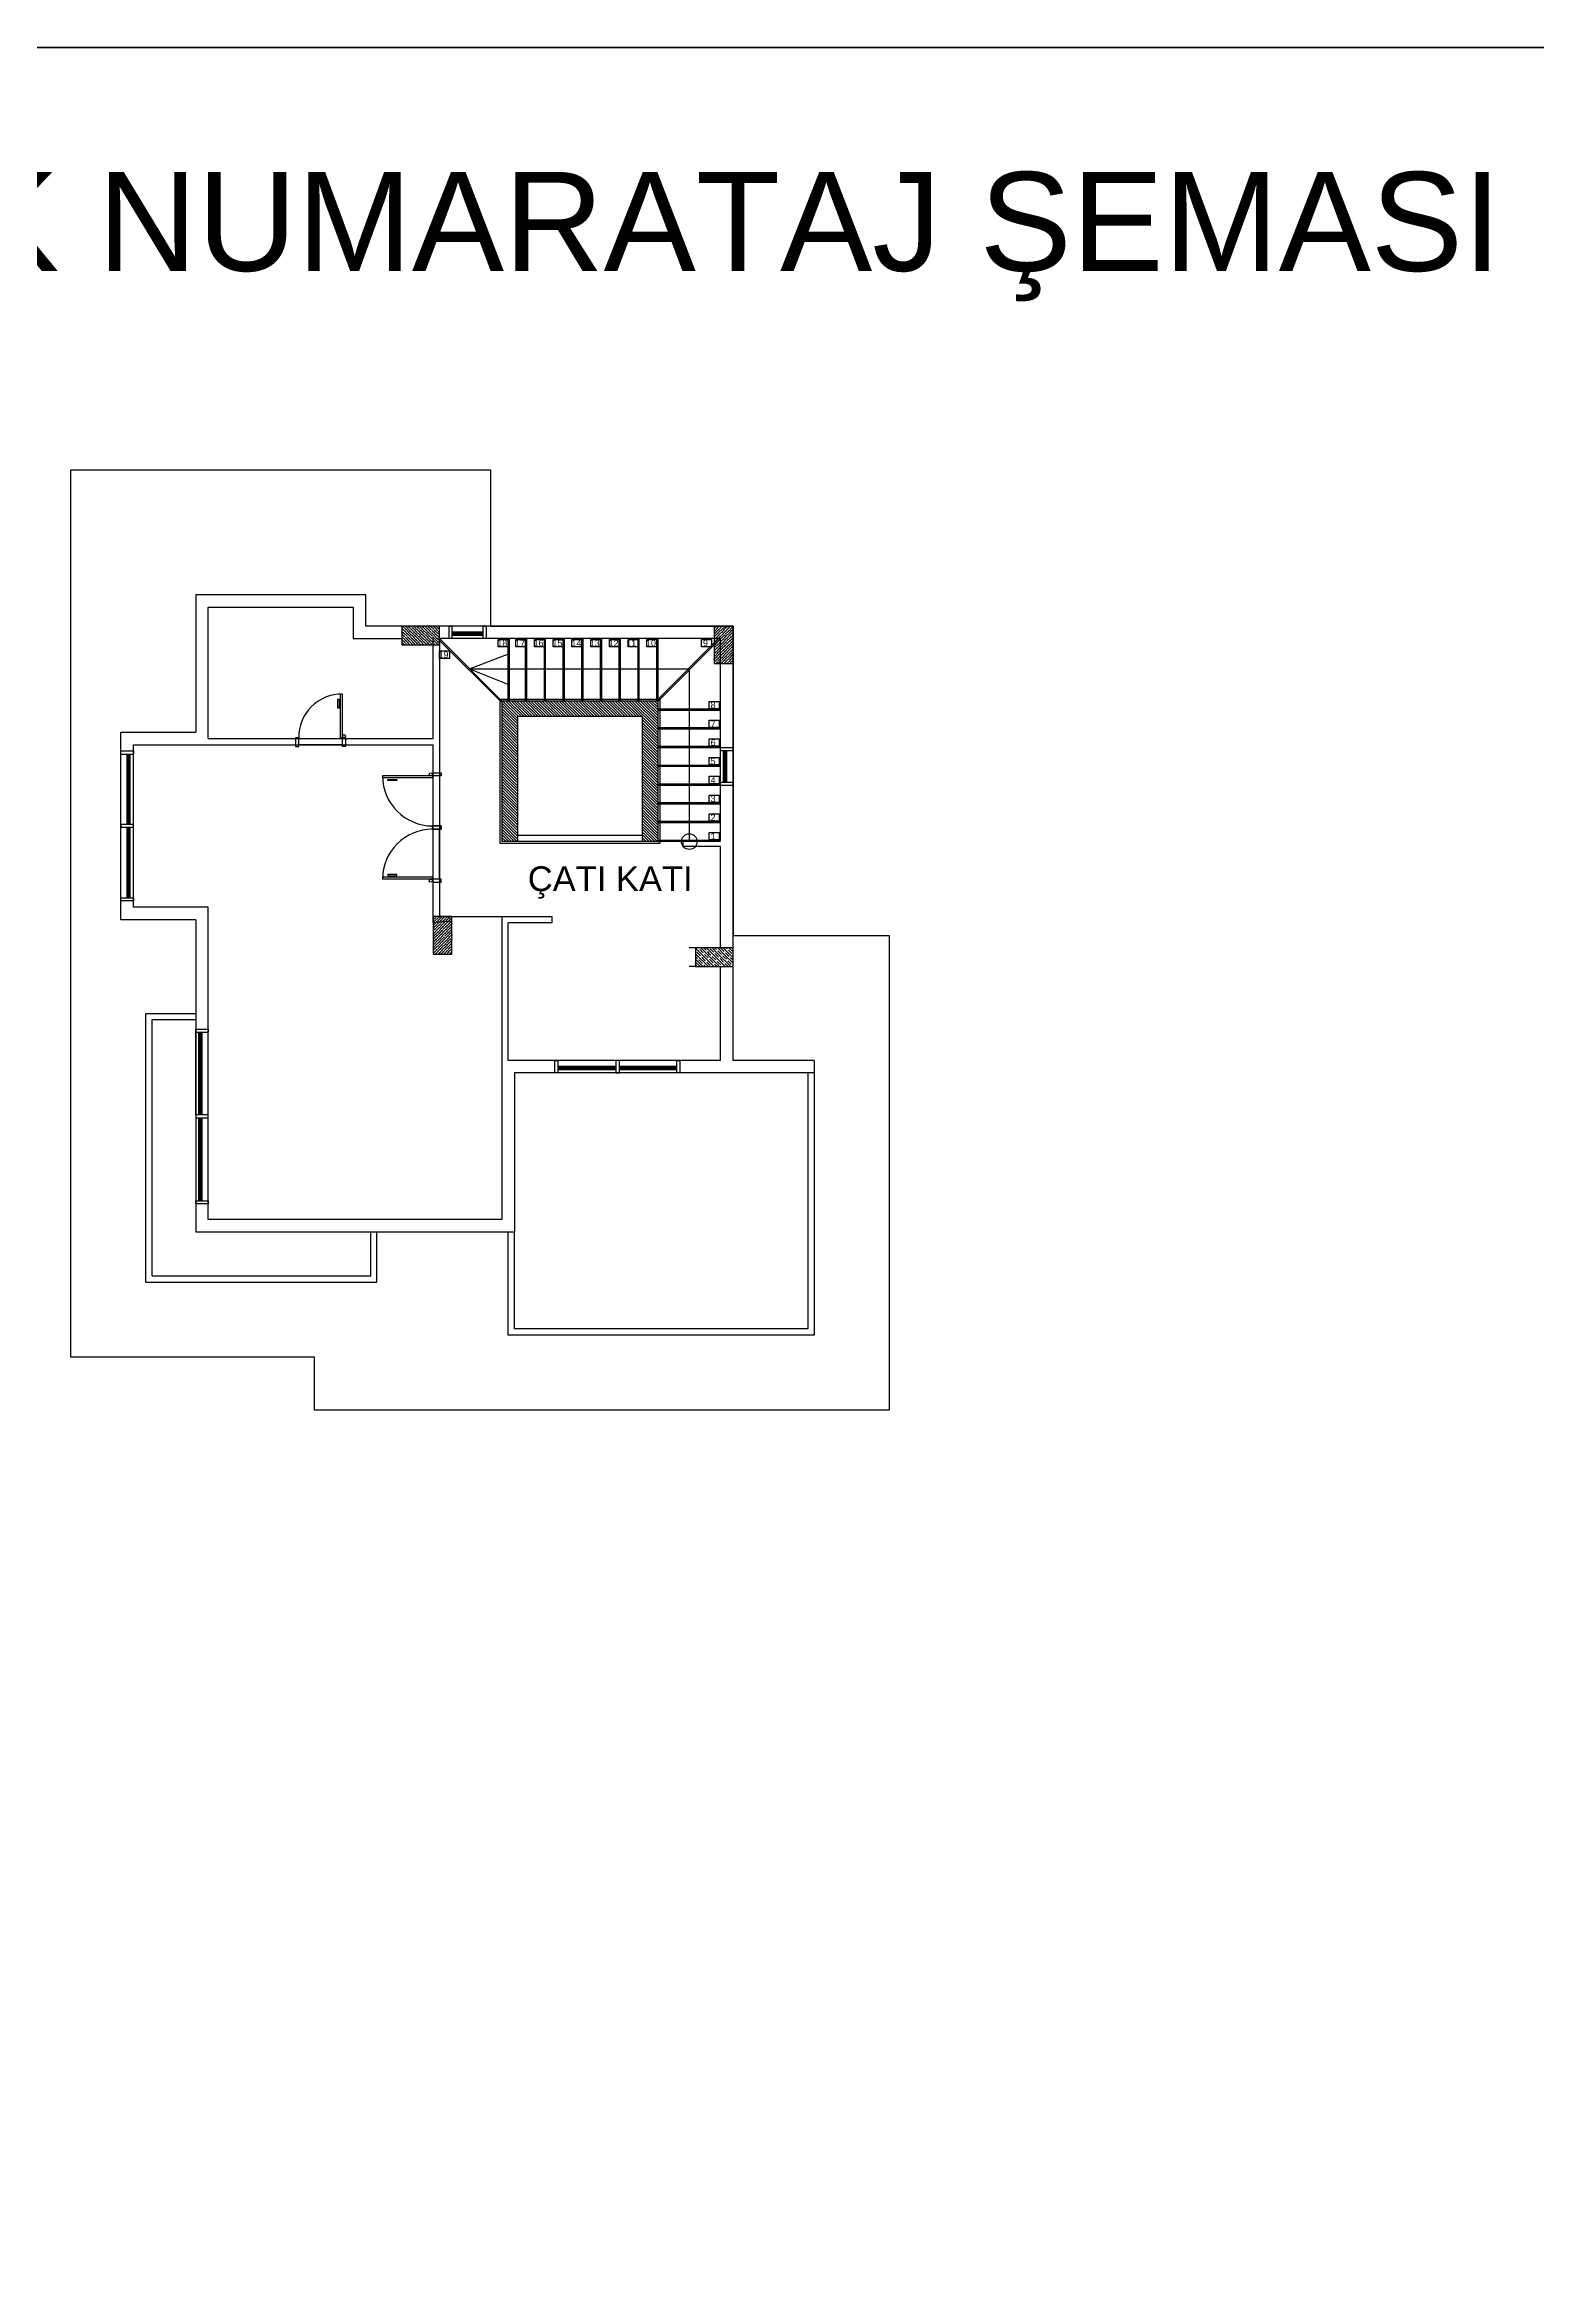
# Model space of a CAD drawing. Header units: millimetres. Extents: x 708 to 46452, y -4963 to 3960.
# Drawn here: x 6759 to 7356, y 3065 to 3959 of the extents above; entities that cross this region are included whole.
import ezdxf

# ---------------------------------------------------------------- set-up
doc = ezdxf.new("R2010")
doc.units = ezdxf.units.MM
doc.layers.add('görünüş1', color=251, linetype='Continuous', lineweight=35)
doc.layers.add('YAZI', color=40, linetype='Continuous', lineweight=25)
doc.styles.add('mimari altlik$0$194_PTB_WET_B1$0$Standard', font='arial.ttf')
doc.styles.get("Standard").update_dxf_attribs({"font": 'arial.ttf'})

msp = doc.modelspace()

# ---------------------------------------------------------------- hatches: boundary and pattern name
h = msp.add_hatch()
h.set_pattern_fill('ANSI36', color=256, scale=0.25, angle=90)
h.set_pattern_definition([(135, (7592.69005, 3581.7489), (-1.5434815, 0.4209495), [1.984375, -0.396875, 0, -0.396875])])
h.paths.add_polyline_path([(6917.082, 3719.097), (6917.082, 3726.597), (6902.082, 3726.597), (6902.082, 3719.097)])
h = msp.add_hatch()
h.set_pattern_fill('ANSI36', color=256, scale=0.25)
h.set_pattern_definition([(45, (6562.2342, 2950.9891), (0.4209495, 1.5434815), [1.984375, -0.396875, 0, -0.396875])])
h.paths.add_polyline_path([(7034.582, 3726.597), (7027.082, 3726.597), (7027.082, 3711.597), (7034.582, 3711.597)])
h = msp.add_hatch()
h.set_pattern_fill('ANSI36', color=256, scale=0.25, angle=180)
h.set_pattern_definition([(225, (6956.9302, 4370.95475), (-0.4209495, -1.5434815), [1.984375, -0.396875, 0, -0.396875])])
h.paths.add_polyline_path([(6914.582, 3595.347), (6922.082, 3595.347), (6922.082, 3610.347), (6914.582, 3610.347)])

# ---------------------------------------------------------------- linework, layer by layer
for p, q in [((6769.582, 3434.097), (6769.582, 3789.097)), ((6769.582, 3789.097), (6937.582, 3789.097)), ((6769.582, 3434.097), (6769.582, 3789.097)), ((6769.582, 3789.097), (6937.582, 3789.097)), ((6937.582, 3789.097), (6937.582, 3726.597)), ((6937.582, 3789.097), (6937.582, 3726.597)), ((6887.582, 3739.097), (6819.582, 3739.097)), ((6819.582, 3739.097), (6819.582, 3684.097)), ((6887.582, 3726.597), (6887.582, 3739.097)), ((6824.582, 3681.597), (6824.582, 3734.097)), ((6824.582, 3734.097), (6882.582, 3734.097)), ((6882.582, 3734.097), (6882.582, 3721.597)), ((6882.582, 3721.597), (6902.082, 3721.597)), ((6914.582, 3726.597), (6887.582, 3726.597)), ((7034.582, 3726.597), (6914.582, 3726.597)), ((6914.582, 3681.597), (6914.582, 3721.597)), ((7029.582, 3721.597), (6917.082, 3721.597)), ((6917.082, 3721.597), (6917.082, 3610.347)), ((6920.832, 3726.597), (6920.832, 3721.597)), ((6920.832, 3726.597), (6922.082, 3726.597)), ((6922.082, 3721.597), (6920.832, 3721.597)), ((6934.582, 3726.597), (6922.082, 3726.597)), ((6922.082, 3726.597), (6922.082, 3721.597)), ((6934.582, 3724.097), (6922.082, 3724.097)), ((6934.582, 3723.597), (6922.082, 3723.597)), ((6934.582, 3723.347), (6922.082, 3723.347)), ((6934.582, 3722.847), (6922.082, 3722.847)), ((6934.582, 3721.597), (6934.582, 3726.597)), ((6934.582, 3726.597), (6935.832, 3726.597)), ((6935.832, 3721.597), (6934.582, 3721.597)), ((6935.832, 3726.597), (6935.832, 3721.597)), ((7034.582, 3726.597), (6937.582, 3726.597)), ((6937.582, 3726.597), (7034.582, 3726.597)), ((7029.582, 3640.847), (7029.582, 3721.597)), ((7034.582, 3552.799), (7034.582, 3726.597)), ((7034.582, 3602.799), (7034.582, 3726.597)), ((7034.582, 3726.597), (7034.582, 3602.799)), ((6929.162, 3709.517), (7017.082, 3709.517)), ((7017.082, 3709.517), (7017.082, 3640.347)), ((6876.489, 3693.695, 0), (6876.489, 3697.283, 0)), ((6876.489, 3697.283, 0), (6876.935, 3697.283, 0)), ((6876.935, 3693.695, 0), (6876.489, 3693.695, 0)), ((6876.935, 3697.283, 0), (6876.935, 3693.695, 0)), ((6877.534, 3681.847, 0), (6877.534, 3699.333, 0)), ((6878.284, 3681.847, 0), (6878.284, 3699.347, 0)), ((6941.332, 3639.597), (6941.332, 3697.347)), ((6941.332, 3697.347), (7005.332, 3697.347)), ((7004.582, 3696.597), (6942.082, 3696.597)), ((6942.082, 3696.597), (6942.082, 3640.347)), ((6948.332, 3689.645), (6942.082, 3695.895)), ((6948.332, 3688.522), (6942.082, 3694.772)), ((6948.332, 3687.4), (6942.082, 3693.65)), ((6948.753, 3690.347), (6942.503, 3696.597)), ((6949.875, 3690.347), (6943.625, 3696.597)), ((6950.998, 3690.347), (6944.748, 3696.597)), ((6952.12, 3690.347), (6945.87, 3696.597)), ((6953.243, 3690.347), (6946.993, 3696.597)), ((6954.365, 3690.347), (6948.115, 3696.597)), ((6955.488, 3690.347), (6949.238, 3696.597)), ((6956.61, 3690.347), (6950.36, 3696.597)), ((6957.733, 3690.347), (6951.483, 3696.597)), ((6958.856, 3690.347), (6952.606, 3696.597)), ((6959.978, 3690.347), (6953.728, 3696.597)), ((6961.101, 3690.347), (6954.851, 3696.597)), ((6962.223, 3690.347), (6955.973, 3696.597)), ((6963.346, 3690.347), (6957.096, 3696.597)), ((6964.468, 3690.347), (6958.218, 3696.597)), ((6965.591, 3690.347), (6959.341, 3696.597)), ((6966.713, 3690.347), (6960.463, 3696.597)), ((6967.836, 3690.347), (6961.586, 3696.597)), ((6968.958, 3690.347), (6962.708, 3696.597)), ((6970.081, 3690.347), (6963.831, 3696.597)), ((6971.203, 3690.347), (6964.953, 3696.597)), ((6972.326, 3690.347), (6966.076, 3696.597)), ((6973.448, 3690.347), (6967.198, 3696.597)), ((6974.571, 3690.347), (6968.321, 3696.597)), ((6975.694, 3690.347), (6969.444, 3696.597)), ((6976.816, 3690.347), (6970.566, 3696.597)), ((6977.939, 3690.347), (6971.689, 3696.597)), ((6979.061, 3690.347), (6972.811, 3696.597)), ((6980.184, 3690.347), (6973.934, 3696.597)), ((6981.306, 3690.347), (6975.056, 3696.597)), ((6982.429, 3690.347), (6976.179, 3696.597)), ((6983.551, 3690.347), (6977.301, 3696.597)), ((6984.674, 3690.347), (6978.424, 3696.597)), ((6985.796, 3690.347), (6979.546, 3696.597)), ((6986.919, 3690.347), (6980.669, 3696.597)), ((6988.041, 3690.347), (6981.791, 3696.597)), ((6989.164, 3690.347), (6982.914, 3696.597)), ((6990.286, 3690.347), (6984.036, 3696.597)), ((6991.409, 3690.347), (6985.159, 3696.597)), ((6992.531, 3690.347), (6986.281, 3696.597)), ((6993.654, 3690.347), (6987.404, 3696.597)), ((6994.777, 3690.347), (6988.527, 3696.597)), ((6995.899, 3690.347), (6989.649, 3696.597)), ((6997.022, 3690.347), (6990.772, 3696.597)), ((6998.144, 3690.347), (6991.894, 3696.597)), ((7004.582, 3685.031), (6993.017, 3696.597)), ((7004.582, 3686.154), (6994.139, 3696.597)), ((7004.582, 3687.276), (6995.262, 3696.597)), ((7004.582, 3688.399), (6996.384, 3696.597)), ((7004.582, 3689.522), (6997.507, 3696.597)), ((7004.582, 3690.644), (6998.629, 3696.597)), ((7004.582, 3691.767), (6999.752, 3696.597)), ((7004.582, 3692.889), (7000.874, 3696.597)), ((7004.582, 3694.012), (7001.997, 3696.597)), ((7004.582, 3695.134), (7003.119, 3696.597)), ((7004.582, 3696.257), (7004.242, 3696.597)), ((7004.582, 3640.347), (7004.582, 3696.597)), ((7029.582, 3693.347), (7004.582, 3693.347)), ((7005.332, 3697.347), (7005.332, 3639.597)), ((6948.332, 3686.277), (6942.082, 3692.527)), ((6948.332, 3685.155), (6942.082, 3691.405)), ((6948.332, 3684.032), (6942.082, 3690.282)), ((6948.332, 3682.91), (6942.082, 3689.16)), ((6948.332, 3681.787), (6942.082, 3688.037)), ((6948.332, 3680.665), (6942.082, 3686.915)), ((6948.332, 3679.542), (6942.082, 3685.792)), ((6948.332, 3678.42), (6942.082, 3684.67)), ((6998.332, 3690.347), (6948.332, 3690.347)), ((6948.332, 3690.347), (6948.332, 3640.347)), ((6998.332, 3640.347), (6998.332, 3690.347)), ((7004.582, 3683.909), (6998.332, 3690.159)), ((7004.582, 3682.786), (6998.332, 3689.036)), ((7004.582, 3681.664), (6998.332, 3687.914)), ((7004.582, 3680.541), (6998.332, 3686.791)), ((7004.582, 3679.419), (6998.332, 3685.669)), ((7004.582, 3678.296), (6998.332, 3684.546)), ((7029.582, 3692.847), (7004.582, 3692.847)), ((7029.582, 3685.847), (7004.582, 3685.847)), ((7029.582, 3685.347), (7004.582, 3685.347)), ((6789.582, 3609.097), (6789.582, 3684.097)), ((6789.582, 3684.097), (6819.582, 3684.097)), ((6789.582, 3647.222), (6789.582, 3676.597)), ((6789.582, 3676.597), (6794.582, 3676.597)), ((6789.582, 3675.347), (6794.582, 3675.347)), ((6792.082, 3647.222), (6792.082, 3675.347)), ((6792.582, 3647.222), (6792.582, 3675.347)), ((6792.832, 3647.222), (6792.832, 3675.347)), ((6793.332, 3647.222), (6793.332, 3675.347)), ((6794.582, 3614.097), (6794.582, 3679.097)), ((6794.582, 3679.097), (6914.582, 3679.097)), ((6794.582, 3676.597), (6794.582, 3675.347)), ((6824.582, 3681.597), (6914.582, 3681.597)), ((6859.534, 3681.847, 0), (6859.534, 3678.347)), ((6860.784, 3681.847, 0), (6859.534, 3681.847, 0)), ((6859.534, 3678.347), (6860.784, 3678.347)), ((6860.784, 3678.347), (6860.784, 3681.847, 0)), ((6878.284, 3679.097), (6860.784, 3679.097)), ((6878.284, 3681.847, 0), (6877.534, 3681.847, 0)), ((6878.284, 3678.347), (6878.284, 3681.847, 0)), ((6878.284, 3681.847, 0), (6879.534, 3681.847, 0)), ((6879.534, 3678.347), (6878.284, 3678.347)), ((6879.534, 3681.847, 0), (6879.534, 3678.347)), ((6914.582, 3607.847), (6914.582, 3679.097)), ((6948.332, 3677.297), (6942.082, 3683.547)), ((6948.332, 3676.175), (6942.082, 3682.425)), ((6948.332, 3675.052), (6942.082, 3681.302)), ((6948.332, 3673.929), (6942.082, 3680.179)), ((6948.332, 3672.807), (6942.082, 3679.057)), ((6948.332, 3671.684), (6942.082, 3677.934)), ((6948.332, 3670.562), (6942.082, 3676.812)), ((6948.332, 3669.439), (6942.082, 3675.689)), ((7004.582, 3677.174), (6998.332, 3683.424)), ((7004.582, 3676.051), (6998.332, 3682.301)), ((7004.582, 3674.929), (6998.332, 3681.179)), ((7004.582, 3673.806), (6998.332, 3680.056)), ((7004.582, 3672.684), (6998.332, 3678.934)), ((7004.582, 3671.561), (6998.332, 3677.811)), ((7004.582, 3670.438), (6998.332, 3676.688)), ((7004.582, 3669.316), (6998.332, 3675.566)), ((7029.582, 3678.347), (7004.582, 3678.347)), ((7029.582, 3677.847), (7004.582, 3677.847)), ((7029.582, 3676.597), (7029.582, 3677.847)), ((7034.582, 3677.847), (7029.582, 3677.847)), ((7034.582, 3676.597), (7029.582, 3676.597)), ((7030.832, 3664.097), (7030.832, 3676.597)), ((7031.332, 3664.097), (7031.332, 3676.597)), ((7031.582, 3664.097), (7031.582, 3676.597)), ((7032.082, 3664.097), (7032.082, 3676.597)), ((7034.582, 3677.847), (7034.582, 3676.597)), ((7034.582, 3664.097), (7034.582, 3676.597)), ((6914.332, 3666.597, 0), (6894.332, 3666.597, 0)), ((6914.332, 3667.847, 0), (6917.832, 3667.847)), ((6914.332, 3666.597, 0), (6914.332, 3667.847, 0)), ((6917.832, 3666.597), (6914.332, 3666.597, 0)), ((6914.332, 3666.597, 0), (6914.332, 3665.847, 0)), ((6917.082, 3666.597), (6917.082, 3646.597)), ((6917.832, 3667.847), (6917.832, 3666.597)), ((6948.332, 3668.317), (6942.082, 3674.567)), ((6948.332, 3667.194), (6942.082, 3673.444)), ((6948.332, 3666.072), (6942.082, 3672.322)), ((6948.332, 3664.949), (6942.082, 3671.199)), ((6948.332, 3663.827), (6942.082, 3670.077)), ((6948.332, 3662.704), (6942.082, 3668.954)), ((6948.332, 3661.582), (6942.082, 3667.832)), ((6948.332, 3660.459), (6942.082, 3666.709)), ((7004.582, 3668.193), (6998.332, 3674.443)), ((7004.582, 3667.071), (6998.332, 3673.321)), ((7004.582, 3665.948), (6998.332, 3672.198)), ((7004.582, 3664.826), (6998.332, 3671.076)), ((7004.582, 3663.703), (6998.332, 3669.953)), ((7004.582, 3662.581), (6998.332, 3668.831)), ((7004.582, 3661.458), (6998.332, 3667.708)), ((7004.582, 3660.336), (6998.332, 3666.586)), ((7029.582, 3670.847), (7004.582, 3670.847)), ((7029.582, 3670.347), (7004.582, 3670.347)), ((6914.332, 3665.847, 0), (6894.346, 3665.847, 0)), ((6896.396, 3665.247, 0), (6899.985, 3665.247, 0)), ((6896.396, 3664.802, 0), (6896.396, 3665.247, 0)), ((6899.985, 3664.802, 0), (6896.396, 3664.802, 0)), ((6899.985, 3665.247, 0), (6899.985, 3664.802, 0)), ((6948.332, 3659.337), (6942.082, 3665.587)), ((6948.332, 3658.214), (6942.082, 3664.464)), ((6948.332, 3657.091), (6942.082, 3663.341)), ((6948.332, 3655.969), (6942.082, 3662.219)), ((6948.332, 3654.846), (6942.082, 3661.096)), ((6948.332, 3653.724), (6942.082, 3659.974)), ((6948.332, 3652.601), (6942.082, 3658.851)), ((6948.332, 3651.479), (6942.082, 3657.729)), ((7004.582, 3659.213), (6998.332, 3665.463)), ((7004.582, 3658.091), (6998.332, 3664.341)), ((7004.582, 3656.968), (6998.332, 3663.218)), ((7004.582, 3655.846), (6998.332, 3662.096)), ((7004.582, 3654.723), (6998.332, 3660.973)), ((7004.582, 3653.6), (6998.332, 3659.85)), ((7004.582, 3652.478), (6998.332, 3658.728)), ((7004.582, 3651.355), (6998.332, 3657.605)), ((7029.582, 3663.347), (7004.582, 3663.347)), ((7029.582, 3662.847), (7004.582, 3662.847)), ((7029.582, 3662.847), (7029.582, 3664.097)), ((7029.582, 3664.097), (7034.582, 3664.097)), ((7034.582, 3662.847), (7029.582, 3662.847)), ((7034.582, 3664.097), (7034.582, 3662.847)), ((6948.332, 3650.356), (6942.082, 3656.606)), ((6948.332, 3649.234), (6942.082, 3655.484)), ((6948.332, 3648.111), (6942.082, 3654.361)), ((6948.332, 3646.989), (6942.082, 3653.239)), ((6948.332, 3645.866), (6942.082, 3652.116)), ((6948.332, 3644.744), (6942.082, 3650.994)), ((6948.332, 3643.621), (6942.082, 3649.871)), ((6948.332, 3642.499), (6942.082, 3648.749)), ((7004.582, 3650.233), (6998.332, 3656.483)), ((7004.582, 3649.11), (6998.332, 3655.36)), ((7004.582, 3647.988), (6998.332, 3654.238)), ((7004.582, 3646.865), (6998.332, 3653.115)), ((7004.582, 3645.743), (6998.332, 3651.993)), ((7004.582, 3644.62), (6998.332, 3650.87)), ((7004.582, 3643.498), (6998.332, 3649.748)), ((7004.582, 3642.375), (6998.332, 3648.625)), ((7029.582, 3655.847), (7004.582, 3655.847)), ((7029.582, 3655.347), (7004.582, 3655.347)), ((7029.582, 3648.347), (7004.582, 3648.347)), ((6794.582, 3647.222), (6789.582, 3647.222)), ((6789.582, 3647.222), (6789.582, 3645.972)), ((6794.582, 3645.972), (6789.582, 3645.972)), ((6792.082, 3617.847), (6792.082, 3645.972)), ((6792.582, 3617.847), (6792.582, 3645.972)), ((6792.832, 3617.847), (6792.832, 3645.972)), ((6793.332, 3617.847), (6793.332, 3645.972)), ((6794.582, 3617.847), (6794.582, 3647.222)), ((6917.832, 3646.597), (6914.332, 3646.597, 0)), ((6914.332, 3646.597, 0), (6914.332, 3645.347, 0)), ((6914.332, 3646.597, 0), (6917.832, 3646.597)), ((6914.332, 3645.347, 0), (6914.332, 3646.597, 0)), ((6914.332, 3645.347, 0), (6917.832, 3645.347)), ((6917.832, 3645.347), (6914.332, 3645.347, 0)), ((6917.082, 3625.347), (6917.082, 3645.347)), ((6917.832, 3645.347), (6917.832, 3646.597)), ((6917.832, 3646.597), (6917.832, 3645.347)), ((7005.332, 3639.597), (6941.332, 3639.597)), ((6948.332, 3641.376), (6942.082, 3647.626)), ((6948.239, 3640.347), (6942.082, 3646.503)), ((6947.116, 3640.347), (6942.082, 3645.381)), ((6945.994, 3640.347), (6942.082, 3644.258)), ((6944.871, 3640.347), (6942.082, 3643.136)), ((6943.749, 3640.347), (6942.082, 3642.013)), ((6942.626, 3640.347), (6942.082, 3640.891)), ((6948.332, 3640.347), (6942.082, 3640.347)), ((6998.332, 3642.847), (6948.332, 3642.847)), ((6998.332, 3640.347), (6948.332, 3640.347)), ((7004.582, 3641.253), (6998.332, 3647.503)), ((7004.365, 3640.347), (6998.332, 3646.38)), ((7003.243, 3640.347), (6998.332, 3645.258)), ((7002.12, 3640.347), (6998.332, 3644.135)), ((7000.998, 3640.347), (6998.332, 3643.013)), ((6999.875, 3640.347), (6998.332, 3641.89)), ((6998.753, 3640.347), (6998.332, 3640.767)), ((7004.582, 3640.347), (6998.332, 3640.347)), ((7029.582, 3647.847), (7004.582, 3647.847)), ((7029.582, 3640.847), (7004.582, 3640.847)), ((7029.582, 3640.347), (7004.582, 3640.347)), ((7014.582, 3638.347), (7014.582, 3640.847)), ((7014.582, 3640.847), (7029.582, 3640.847)), ((7029.582, 3638.347), (7014.582, 3638.347)), ((7029.582, 3597.847), (7029.582, 3638.347)), ((6914.332, 3625.347, 0), (6894.332, 3625.347, 0)), ((6914.332, 3626.097, 0), (6894.346, 3626.097, 0)), ((6899.985, 3627.142, 0), (6896.396, 3627.142, 0)), ((6896.396, 3627.142, 0), (6896.396, 3626.696, 0)), ((6896.396, 3626.696, 0), (6899.985, 3626.696, 0)), ((6899.985, 3626.696, 0), (6899.985, 3627.142, 0)), ((6914.332, 3625.347, 0), (6914.332, 3626.097, 0)), ((6917.832, 3625.347), (6914.332, 3625.347, 0)), ((6914.332, 3625.347, 0), (6914.332, 3624.097, 0)), ((6914.332, 3624.097, 0), (6917.832, 3624.097)), ((6917.832, 3624.097), (6917.832, 3625.347)), ((6789.582, 3616.597), (6789.582, 3617.847)), ((6789.582, 3617.847), (6794.582, 3617.847)), ((6794.582, 3616.597), (6789.582, 3616.597)), ((6794.582, 3617.847), (6794.582, 3616.597)), ((6824.582, 3614.097), (6794.582, 3614.097)), ((6824.582, 3489.097), (6824.582, 3614.097)), ((6819.582, 3609.097), (6789.582, 3609.097)), ((6819.582, 3609.097), (6819.582, 3484.097)), ((6922.082, 3608.529), (6914.582, 3607.847)), ((6917.082, 3610.347), (6922.082, 3610.347)), ((6922.082, 3610.347), (6962.082, 3610.347)), ((6942.082, 3610.347), (6942.082, 3552.799)), ((6944.582, 3552.799), (6944.582, 3607.847)), ((6962.082, 3607.847), (6944.582, 3607.847)), ((6962.082, 3610.347), (6962.082, 3607.847)), ((7019.582, 3597.847), (7017.082, 3597.847)), ((7034.582, 3597.847), (7019.582, 3597.847)), ((7019.582, 3597.847), (7019.582, 3590.347)), ((7021.966, 3595.347), (7019.582, 3597.73)), ((7019.72, 3595.347), (7019.582, 3595.485)), ((7024.72, 3590.347), (7019.72, 3595.347)), ((7019.847, 3596.343), (7019.847, 3596.343)), ((7020.843, 3595.347), (7020.128, 3596.062)), ((7020.689, 3597.746), (7020.588, 3597.847)), ((7021.531, 3594.659), (7020.843, 3595.347)), ((7020.969, 3597.466), (7020.969, 3597.466)), ((7022.653, 3595.782), (7021.25, 3597.185)), ((7024.211, 3595.347), (7021.711, 3597.847)), ((7026.966, 3590.347), (7021.966, 3595.347)), ((7023.776, 3596.904), (7022.833, 3597.847)), ((7022.934, 3595.501), (7022.934, 3595.501)), ((7024.618, 3593.817), (7023.214, 3595.221)), ((7026.456, 3595.347), (7023.956, 3597.847)), ((7024.056, 3596.624), (7024.056, 3596.624)), ((7029.211, 3590.347), (7024.211, 3595.347)), ((7025.333, 3595.347), (7024.337, 3596.343)), ((7025.179, 3597.746), (7025.179, 3597.746)), ((7025.74, 3594.94), (7025.333, 3595.347)), ((7026.863, 3596.062), (7025.46, 3597.466)), ((7028.701, 3595.347), (7026.201, 3597.847)), ((7031.456, 3590.347), (7026.456, 3595.347)), ((7027.143, 3595.782), (7027.143, 3595.782)), ((7027.985, 3597.185), (7027.323, 3597.847)), ((7027.578, 3595.347), (7027.424, 3595.501)), ((7028.827, 3594.098), (7027.578, 3595.347)), ((7028.266, 3596.904), (7028.266, 3596.904)), ((7030.946, 3595.347), (7028.446, 3597.847)), ((7029.823, 3595.347), (7028.547, 3596.624)), ((7033.701, 3590.347), (7028.701, 3595.347)), ((7031.072, 3596.343), (7029.669, 3597.746)), ((7029.95, 3595.221), (7029.823, 3595.347)), ((7030.23, 3594.94), (7030.23, 3594.94)), ((7033.191, 3595.347), (7030.691, 3597.847)), ((7034.582, 3591.711), (7030.946, 3595.347)), ((7031.353, 3596.062), (7031.353, 3596.062)), ((7032.068, 3595.347), (7031.633, 3595.782)), ((7032.195, 3597.466), (7031.813, 3597.847)), ((7033.037, 3594.379), (7032.068, 3595.347)), ((7032.475, 3597.185), (7032.475, 3597.185)), ((7034.159, 3595.501), (7032.756, 3596.904)), ((7034.582, 3596.201), (7032.936, 3597.847)), ((7034.582, 3593.956), (7033.191, 3595.347)), ((7034.582, 3597.323), (7034.058, 3597.847)), ((7034.44, 3595.221), (7034.44, 3595.221)), ((7034.582, 3602.799), (7097.082, 3602.799)), ((7034.582, 3602.799), (7097.082, 3602.799)), ((7034.582, 3590.347), (7034.582, 3597.847)), ((7097.082, 3602.799), (7097.082, 3412.847)), ((7097.082, 3602.799), (7097.082, 3412.847)), ((7019.582, 3590.347), (7017.082, 3590.347)), ((7020.408, 3593.537), (7019.582, 3594.363)), ((7022.475, 3590.347), (7019.582, 3593.24)), ((7020.23, 3590.347), (7019.582, 3590.995)), ((7019.582, 3590.347), (7034.582, 3590.347)), ((7021.25, 3590.45), (7019.847, 3591.853)), ((7020.689, 3593.256), (7020.689, 3593.256)), ((7022.373, 3591.572), (7020.969, 3592.975)), ((7021.811, 3594.379), (7021.811, 3594.379)), ((7023.495, 3592.695), (7022.092, 3594.098)), ((7022.653, 3591.292), (7022.653, 3591.292)), ((7023.598, 3590.347), (7022.934, 3591.011)), ((7023.776, 3592.414), (7023.776, 3592.414)), ((7025.46, 3590.73), (7024.056, 3592.134)), ((7024.898, 3593.537), (7024.898, 3593.537)), ((7026.582, 3591.853), (7025.179, 3593.256)), ((7025.74, 3590.45), (7025.74, 3590.45)), ((7026.021, 3594.659), (7026.021, 3594.659)), ((7027.705, 3592.975), (7026.301, 3594.379)), ((7026.863, 3591.572), (7026.863, 3591.572)), ((7028.088, 3590.347), (7027.143, 3591.292)), ((7027.985, 3592.695), (7027.985, 3592.695)), ((7029.669, 3591.011), (7028.266, 3592.414)), ((7029.108, 3593.817), (7029.108, 3593.817)), ((7030.792, 3592.134), (7029.388, 3593.537)), ((7029.582, 3552.799), (7029.582, 3590.347)), ((7029.95, 3590.73), (7029.95, 3590.73)), ((7030.333, 3590.347), (7030.23, 3590.45)), ((7031.914, 3593.256), (7030.511, 3594.659)), ((7031.072, 3591.853), (7031.072, 3591.853)), ((7032.578, 3590.347), (7031.353, 3591.572)), ((7032.195, 3592.975), (7032.195, 3592.975)), ((7033.879, 3591.292), (7032.475, 3592.695)), ((7033.317, 3594.098), (7033.317, 3594.098)), ((7034.582, 3592.833), (7033.598, 3593.817)), ((7034.159, 3591.011), (7034.159, 3591.011)), ((7034.582, 3590.588), (7034.44, 3590.73)), ((6799.582, 3464.097), (6799.582, 3571.597)), ((6799.582, 3571.597), (6819.582, 3571.597)), ((6802.082, 3569.097), (6819.582, 3569.097)), ((6802.082, 3466.597), (6802.082, 3569.097)), ((6819.582, 3530.972), (6819.582, 3565.347)), ((6819.582, 3565.347), (6824.582, 3565.347)), ((6819.582, 3564.097), (6824.582, 3564.097)), ((6820.832, 3530.972), (6820.832, 3564.097)), ((6821.332, 3530.972), (6821.332, 3564.097)), ((6821.582, 3530.972), (6821.582, 3564.097)), ((6822.082, 3530.972), (6822.082, 3564.097)), ((6824.582, 3565.347), (6824.582, 3564.097)), ((6942.082, 3552.799), (6942.082, 3489.097)), ((7029.582, 3552.799), (6944.582, 3552.799)), ((6963.332, 3552.799), (6964.582, 3552.799)), ((6963.332, 3547.799), (6963.332, 3552.799)), ((6964.582, 3547.799), (6964.582, 3552.799)), ((6987.707, 3550.299), (6964.582, 3550.299)), ((7012.082, 3552.799), (6987.707, 3552.799)), ((6987.707, 3552.799), (6987.707, 3547.799)), ((6988.957, 3552.799), (6988.957, 3547.799)), ((7012.082, 3550.299), (6988.957, 3550.299)), ((7012.082, 3547.799), (7012.082, 3552.799)), ((7012.082, 3552.799), (7013.332, 3552.799)), ((7013.332, 3552.799), (7013.332, 3547.799)), ((7067.082, 3552.799), (7034.582, 3552.799)), ((7067.082, 3552.799), (7067.082, 3547.799)), ((7067.082, 3547.799), (6947.082, 3547.799)), ((6947.082, 3547.799), (6947.082, 3484.097)), ((6987.707, 3547.799), (6963.332, 3547.799)), ((6987.707, 3549.799), (6964.582, 3549.799)), ((6987.707, 3549.549), (6964.582, 3549.549)), ((6987.707, 3549.049), (6964.582, 3549.049)), ((6987.707, 3547.799), (6988.957, 3547.799)), ((7012.082, 3549.799), (6988.957, 3549.799)), ((7012.082, 3549.549), (6988.957, 3549.549)), ((7012.082, 3549.049), (6988.957, 3549.049)), ((7013.332, 3547.799), (7012.082, 3547.799)), ((7064.582, 3547.799), (7064.582, 3445.347)), ((7067.082, 3547.799), (7067.082, 3442.847)), ((7067.082, 3547.799), (7067.082, 3442.847)), ((6824.582, 3530.972), (6819.582, 3530.972)), ((6819.582, 3530.972), (6819.582, 3529.722)), ((6824.582, 3529.722), (6819.582, 3529.722)), ((6820.832, 3496.597), (6820.832, 3529.722)), ((6821.332, 3496.597), (6821.332, 3529.722)), ((6821.582, 3496.597), (6821.582, 3529.722)), ((6822.082, 3496.597), (6822.082, 3529.722)), ((6824.582, 3496.597), (6824.582, 3530.972)), ((6819.582, 3495.347), (6819.582, 3496.597)), ((6819.582, 3496.597), (6824.582, 3496.597)), ((6824.582, 3496.597), (6824.582, 3495.347)), ((6824.582, 3495.347), (6819.582, 3495.347)), ((6942.082, 3489.097), (6824.582, 3489.097)), ((6947.082, 3484.097), (6819.582, 3484.097)), ((6889.582, 3466.597), (6889.582, 3484.097)), ((6892.082, 3464.097), (6892.082, 3484.097)), ((6944.582, 3442.847), (6944.582, 3484.097)), ((6944.582, 3442.847), (6944.582, 3484.097)), ((6945.832, 3480.347), (6945.832, 3480.347)), ((6947.082, 3445.347), (6947.082, 3484.097)), ((6799.582, 3464.097), (6892.082, 3464.097)), ((6802.082, 3466.597), (6889.582, 3466.597)), ((7067.082, 3442.847), (6944.582, 3442.847)), ((7067.082, 3442.847), (6944.582, 3442.847)), ((7064.582, 3445.347), (6947.082, 3445.347)), ((6867.082, 3434.097), (6769.582, 3434.097)), ((6867.082, 3434.097), (6769.582, 3434.097)), ((6867.082, 3412.847), (6867.082, 3434.097)), ((6867.082, 3412.847), (6867.082, 3434.097)), ((7097.082, 3412.847), (6867.082, 3412.847)), ((7097.082, 3412.847), (6867.082, 3412.847))]:
    msp.add_line(p, q)
for points in [[(6917.082, 3719.097), (6917.082, 3726.597), (6902.082, 3726.597), (6902.082, 3719.097), (6917.082, 3719.097)], [(6941.729, 3696.243), (6916.729, 3721.243)], [(6942.082, 3696.597), (6917.082, 3721.597)], [(6944.582, 3696.597), (6944.582, 3721.597)], [(6945.082, 3696.597), (6945.082, 3721.597)], [(6951.582, 3696.597), (6951.582, 3721.597)], [(6952.082, 3696.597), (6952.082, 3721.597)], [(6959.082, 3696.597), (6959.082, 3721.597)], [(6959.582, 3696.597), (6959.582, 3721.597)], [(6966.582, 3696.597), (6966.582, 3721.597)], [(6967.082, 3696.597), (6967.082, 3721.597)], [(6974.082, 3696.597), (6974.082, 3721.597)], [(6974.582, 3696.597), (6974.582, 3721.597)], [(6981.582, 3696.597), (6981.582, 3721.597)], [(6982.082, 3696.597), (6982.082, 3721.597)], [(6989.082, 3696.597), (6989.082, 3721.597)], [(6989.582, 3696.597), (6989.582, 3721.597)], [(6996.582, 3696.597), (6996.582, 3721.597)], [(6997.082, 3696.597), (6997.082, 3721.597)], [(7004.082, 3696.597), (7004.082, 3721.597)], [(7004.229, 3696.95), (7029.229, 3721.95)], [(7004.582, 3696.597), (7004.582, 3721.597)], [(7004.582, 3696.597), (7029.582, 3721.597)], [(7034.582, 3726.597), (7027.082, 3726.597), (7027.082, 3711.597), (7034.582, 3711.597), (7034.582, 3726.597)], [(6929.162, 3709.517), (6945.082, 3715.557)], [(6929.162, 3709.517), (6945.082, 3703.057)], [(6914.582, 3595.347), (6922.082, 3595.347), (6922.082, 3610.347), (6914.582, 3610.347), (6914.582, 3595.347)]]:
    msp.add_lwpolyline(points)
for points in [[(6944.582, 3718.279), (6940.617, 3718.279), (6940.617, 3721.24), (6944.582, 3721.24)], [(6951.582, 3718.279), (6947.617, 3718.279), (6947.617, 3721.24), (6951.582, 3721.24)], [(6959.082, 3718.279), (6955.117, 3718.279), (6955.117, 3721.24), (6959.082, 3721.24)], [(6966.582, 3718.279), (6962.617, 3718.279), (6962.617, 3721.24), (6966.582, 3721.24)], [(6974.082, 3718.279), (6970.117, 3718.279), (6970.117, 3721.24), (6974.082, 3721.24)], [(6981.582, 3718.279), (6977.617, 3718.279), (6977.617, 3721.24), (6981.582, 3721.24)], [(6989.082, 3718.279), (6985.117, 3718.279), (6985.117, 3721.24), (6989.082, 3721.24)], [(6996.582, 3718.279), (6992.617, 3718.279), (6992.617, 3721.24), (6996.582, 3721.24)], [(7004.082, 3718.279), (7000.117, 3718.279), (7000.117, 3721.24), (7004.082, 3721.24)], [(7025.949, 3718.279), (7021.984, 3718.279), (7021.984, 3721.24), (7025.949, 3721.24)], [(6921.144, 3713.655), (6917.179, 3713.655), (6917.179, 3716.616), (6921.144, 3716.616)], [(7029.016, 3693.499), (7025.051, 3693.499), (7025.051, 3696.459), (7029.016, 3696.459)], [(7029.016, 3685.999), (7025.051, 3685.999), (7025.051, 3688.959), (7029.016, 3688.959)], [(7029.016, 3678.499), (7025.051, 3678.499), (7025.051, 3681.459), (7029.016, 3681.459)], [(7029.016, 3670.999), (7025.051, 3670.999), (7025.051, 3673.959), (7029.016, 3673.959)], [(7029.016, 3663.499), (7025.051, 3663.499), (7025.051, 3666.459), (7029.016, 3666.459)], [(7029.016, 3655.999), (7025.051, 3655.999), (7025.051, 3658.959), (7029.016, 3658.959)], [(7029.016, 3648.499), (7025.051, 3648.499), (7025.051, 3651.459), (7029.016, 3651.459)], [(7029.016, 3640.999), (7025.051, 3640.999), (7025.051, 3643.959), (7029.016, 3643.959)]]:
    msp.add_lwpolyline(points, close=True)
for centre, radius in [((6878.93, 3682.521), 0.621), ((6913.658, 3667.243), 0.621), ((7017.082, 3640.347), 3.148), ((6913.658, 3624.701), 0.621)]:
    msp.add_circle(centre, radius)
for centre, radius, start, end in [((6877.931, 3682.2, 0), 17.15, 88.81875, 181.18125), ((6914.405, 3666.689, 0), 20.092, 180.261571, 269.791288), ((6914.405, 3625.255, 0), 20.092, 90.208712, 179.738429)]:
    msp.add_arc(centre, radius, start, end)
at = {"layer": 'görünüş1'}
msp.add_lwpolyline([(32044, 1327.92), (39173.702, 1327.92), (39173.702, 3959.23), (4950.496, 3957.991)], dxfattribs=at)

# ---------------------------------------------------------------- texts
at = {"attachment_point": 9, "style": 'mimari altlik$0$194_PTB_WET_B1$0$Standard'}
for s, insert, char_height in [('18', (6944.22, 3718.454), 2.5633), ('17', (6951.316, 3718.454), 2.5633), ('16', (6958.742, 3718.454), 2.5633), ('15', (6966.302, 3718.454), 2.5633), ('14', (6973.903, 3718.454), 2.5633), ('13', (6981.228, 3718.454), 2.5633), ('\\pt46.13936;12', (6988.753, 3718.454), 2.5633), ('\\pt46.13936;11', (6995.835, 3718.454), 2.5633), ('10', (7003.737, 3718.454), 2.5633), ('9', (7024.549, 3718.454), 2.563), ('\\pt46.13936;19', (6920.681, 3713.829), 2.5633), ('8', (7027.616, 3693.673), 2.563), ('7', (7027.616, 3686.173), 2.563), ('6', (7027.616, 3678.673), 2.563), ('4', (7027.616, 3663.673), 2.563), ('5', (7027.616, 3671.173), 2.563), ('3', (7027.616, 3656.173), 2.563), ('2', (7027.616, 3648.673), 2.563), ('1', (7027.616, 3641.173), 2.563)]:
    msp.add_mtext_dynamic_manual_height_columns(s, width=47.59002, gutter_width=12.816, heights=[0], dxfattribs=dict(at, insert=insert, char_height=char_height))
at = {"layer": 'YAZI'}
for s, height, p in [('BEKTAŞ  MAH. 1900 ADA 1 PARSEL  A BLOK NUMARATAJ ŞEMASI', 39.55599, (5601.03, 3868.712)), ('ÇATI KATI', 9.889, (6952.438, 3620.535))]:
    msp.add_text(s, height=height, dxfattribs=at).set_placement(p)

doc.saveas('drawing.dxf')
